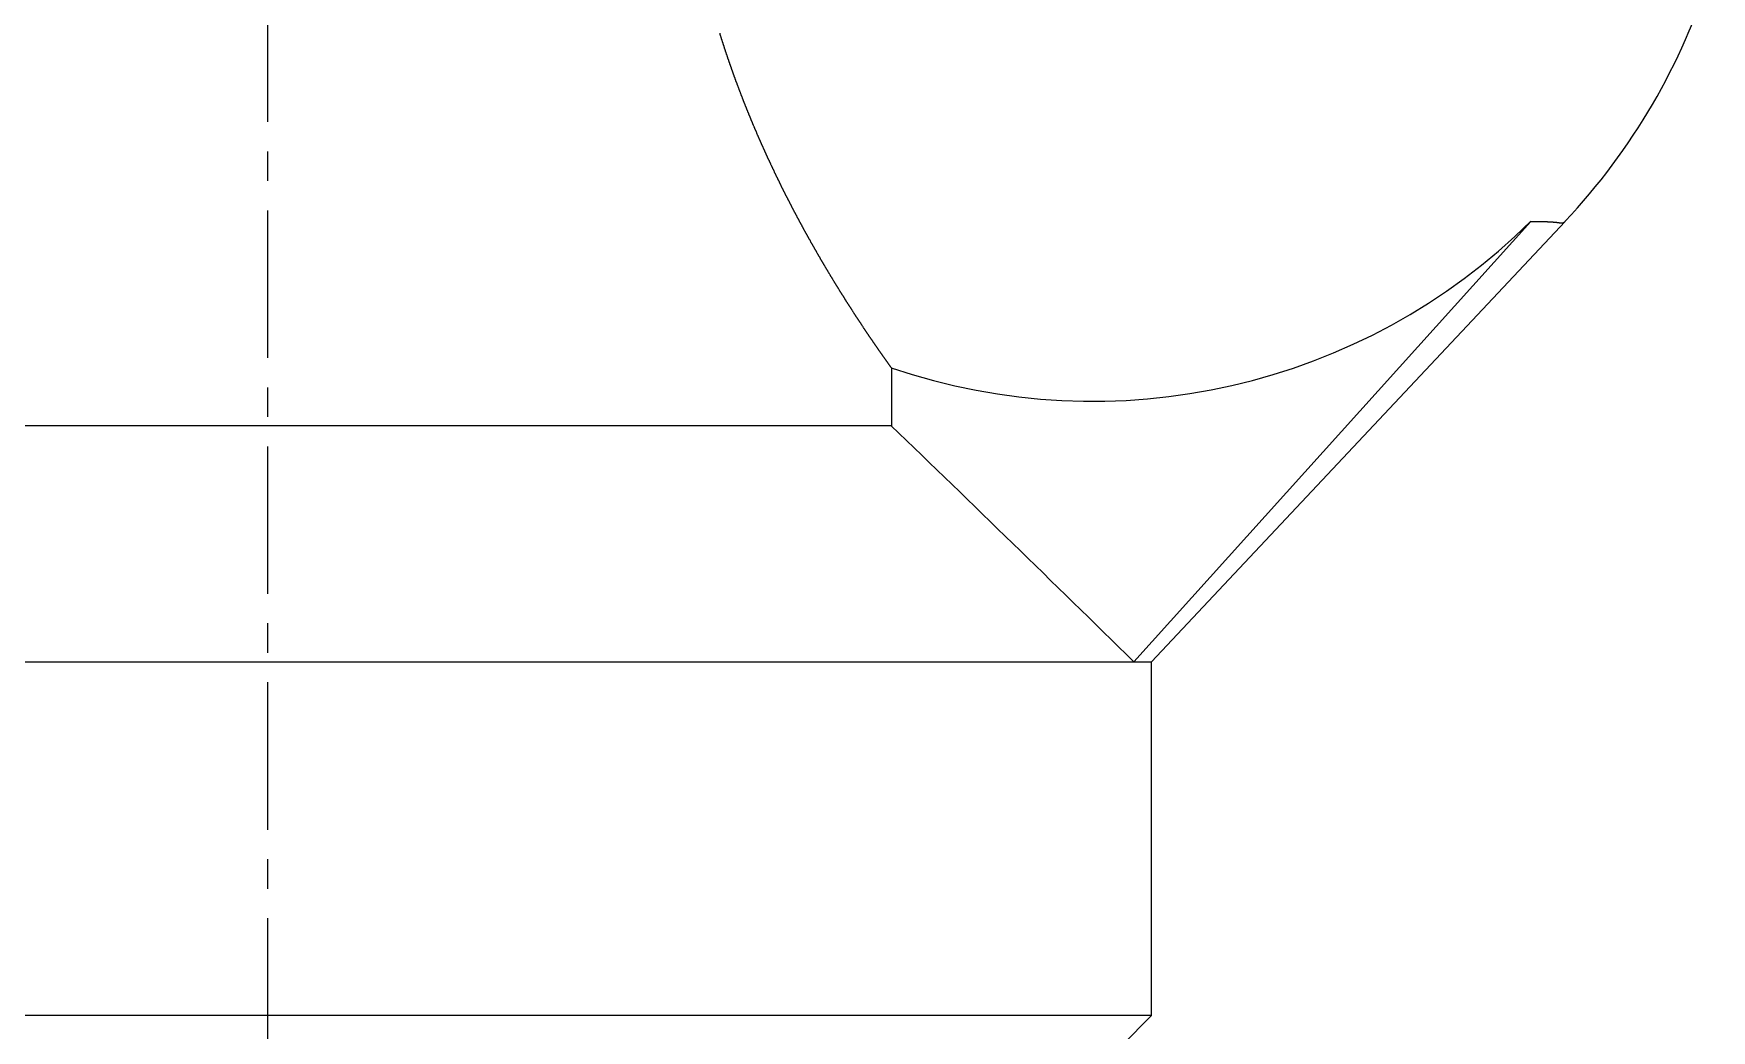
# Model space of a CAD drawing. Extents: x -1 to 104, y -14 to 81.
# Drawn here: x 36.83 to 51.06, y 17.32 to 25.77 of the extents above; entities that cross this region are included whole.
import ezdxf

# ---------------------------------------------------------------- set-up
doc = ezdxf.new("R2010")
doc.units = 0
doc.linetypes.add('CENTER', pattern=[2, 1.25, -0.25, 0.25, -0.25])
doc.layers.get('0').update_dxf_attribs({"linetype": 'CONTINUOUS'})
doc.layers.add('CENTER', color=1, linetype='CENTER')

msp = doc.modelspace()

# ---------------------------------------------------------------- linework, layer by layer
at = {"color": 7, "linetype": 'CONTINUOUS'}
for p, q in [((49.531, 24.175), (46.163, 20.442)), ((46.314, 20.442), (49.823, 24.175)), ((44.106, 22.933), (44.106, 22.442)), ((44.106, 22.442), (33.523, 22.442)), ((31.314, 20.442), (46.314, 20.442)), ((46.314, 17.442), (46.314, 20.442)), ((46.314, 17.442), (31.314, 17.442)), ((46.064, 17.192), (46.314, 17.442))]:
    msp.add_line(p, q, dxfattribs=at)
at = {"color": 7}
for points in [[(42.65, 25.77, 0), (42.652, 25.767, 0)], [(44.106, 22.933, 0), (44.104, 22.936, 0), (44.102, 22.939, 0), (44.1, 22.942, 0), (44.098, 22.945, 0), (44.096, 22.948, 0), (44.094, 22.95, 0), (44.092, 22.953, 0), (44.09, 22.956, 0), (44.088, 22.959, 0), (44.086, 22.962, 0), (44.084, 22.964, 0), (44.082, 22.967, 0), (44.08, 22.97, 0), (44.078, 22.973, 0), (44.076, 22.976, 0), (44.074, 22.978, 0), (44.072, 22.981, 0), (44.07, 22.984, 0), (44.068, 22.987, 0), (44.066, 22.99, 0), (44.064, 22.992, 0), (44.062, 22.995, 0), (44.06, 22.998, 0), (44.058, 23.001, 0), (44.056, 23.004, 0), (44.054, 23.007, 0), (44.052, 23.009, 0), (44.05, 23.012, 0), (44.048, 23.015, 0), (44.046, 23.018, 0), (44.044, 23.021, 0), (44.042, 23.023, 0), (44.04, 23.026, 0), (44.038, 23.029, 0), (44.036, 23.032, 0), (44.034, 23.035, 0), (44.032, 23.038, 0), (44.03, 23.04, 0), (44.028, 23.043, 0), (44.026, 23.046, 0), (44.024, 23.049, 0), (44.022, 23.052, 0), (44.02, 23.055, 0), (44.018, 23.057, 0), (44.016, 23.06, 0), (44.014, 23.063, 0), (44.012, 23.066, 0), (44.01, 23.069, 0), (44.008, 23.072, 0), (44.006, 23.074, 0), (44.004, 23.077, 0), (44.002, 23.08, 0), (44, 23.083, 0), (43.998, 23.086, 0), (43.996, 23.089, 0), (43.995, 23.091, 0), (43.992, 23.094, 0), (43.991, 23.097, 0), (43.989, 23.1, 0), (43.987, 23.103, 0), (43.985, 23.106, 0), (43.983, 23.108, 0), (43.981, 23.111, 0), (43.979, 23.114, 0), (43.977, 23.117, 0), (43.975, 23.12, 0), (43.973, 23.123, 0), (43.971, 23.125, 0), (43.969, 23.128, 0), (43.967, 23.131, 0), (43.965, 23.134, 0), (43.963, 23.137, 0), (43.961, 23.14, 0), (43.959, 23.142, 0), (43.957, 23.145, 0), (43.955, 23.148, 0), (43.953, 23.151, 0), (43.952, 23.154, 0), (43.95, 23.157, 0), (43.948, 23.16, 0), (43.946, 23.163, 0), (43.944, 23.165, 0), (43.942, 23.168, 0), (43.94, 23.171, 0), (43.938, 23.174, 0), (43.936, 23.177, 0), (43.934, 23.18, 0), (43.932, 23.182, 0), (43.93, 23.185, 0), (43.928, 23.188, 0), (43.926, 23.191, 0), (43.924, 23.194, 0), (43.922, 23.197, 0), (43.92, 23.2, 0), (43.919, 23.202, 0), (43.916, 23.205, 0), (43.915, 23.208, 0), (43.913, 23.211, 0), (43.911, 23.214, 0), (43.909, 23.217, 0), (43.907, 23.22, 0), (43.905, 23.222, 0), (43.903, 23.225, 0), (43.901, 23.228, 0), (43.899, 23.231, 0), (43.897, 23.234, 0), (43.895, 23.237, 0), (43.893, 23.24, 0), (43.892, 23.242, 0), (43.889, 23.245, 0), (43.888, 23.248, 0), (43.886, 23.251, 0), (43.884, 23.254, 0), (43.882, 23.257, 0), (43.88, 23.26, 0), (43.878, 23.262, 0), (43.876, 23.265, 0), (43.874, 23.268, 0), (43.872, 23.271, 0), (43.87, 23.274, 0), (43.868, 23.277, 0), (43.867, 23.28, 0), (43.865, 23.283, 0), (43.863, 23.285, 0), (43.861, 23.288, 0), (43.859, 23.291, 0), (43.857, 23.294, 0), (43.855, 23.297, 0), (43.853, 23.3, 0), (43.851, 23.303, 0), (43.849, 23.306, 0), (43.847, 23.308, 0), (43.846, 23.311, 0), (43.844, 23.314, 0), (43.842, 23.317, 0), (43.84, 23.32, 0), (43.838, 23.323, 0), (43.836, 23.326, 0), (43.834, 23.329, 0), (43.832, 23.331, 0), (43.83, 23.334, 0), (43.828, 23.337, 0), (43.827, 23.34, 0), (43.825, 23.343, 0), (43.823, 23.346, 0), (43.821, 23.349, 0), (43.819, 23.352, 0), (43.817, 23.355, 0), (43.815, 23.358, 0), (43.813, 23.36, 0), (43.811, 23.363, 0), (43.809, 23.366, 0), (43.808, 23.369, 0), (43.806, 23.372, 0), (43.804, 23.375, 0), (43.802, 23.378, 0), (43.8, 23.381, 0), (43.798, 23.384, 0), (43.796, 23.386, 0), (43.794, 23.389, 0), (43.793, 23.392, 0), (43.791, 23.395, 0), (43.789, 23.398, 0), (43.787, 23.401, 0), (43.785, 23.404, 0), (43.783, 23.407, 0), (43.781, 23.41, 0), (43.779, 23.412, 0), (43.778, 23.415, 0), (43.776, 23.418, 0), (43.774, 23.421, 0), (43.772, 23.424, 0), (43.77, 23.427, 0), (43.768, 23.43, 0), (43.766, 23.433, 0), (43.764, 23.436, 0), (43.763, 23.439, 0), (43.761, 23.441, 0), (43.759, 23.444, 0), (43.757, 23.447, 0), (43.755, 23.45, 0), (43.753, 23.453, 0), (43.751, 23.456, 0), (43.749, 23.459, 0), (43.748, 23.462, 0), (43.746, 23.465, 0), (43.744, 23.468, 0), (43.742, 23.471, 0), (43.74, 23.473, 0), (43.738, 23.476, 0), (43.736, 23.479, 0), (43.735, 23.482, 0), (43.733, 23.485, 0), (43.731, 23.488, 0), (43.729, 23.491, 0), (43.727, 23.494, 0), (43.725, 23.497, 0), (43.724, 23.5, 0), (43.722, 23.503, 0), (43.72, 23.505, 0), (43.718, 23.508, 0), (43.716, 23.511, 0), (43.714, 23.514, 0), (43.712, 23.517, 0), (43.711, 23.52, 0), (43.709, 23.523, 0), (43.707, 23.526, 0), (43.705, 23.529, 0), (43.703, 23.532, 0), (43.702, 23.535, 0), (43.7, 23.538, 0), (43.698, 23.54, 0), (43.696, 23.543, 0), (43.694, 23.546, 0), (43.692, 23.549, 0), (43.69, 23.552, 0), (43.689, 23.555, 0), (43.687, 23.558, 0), (43.685, 23.561, 0), (43.683, 23.564, 0), (43.681, 23.567, 0), (43.679, 23.57, 0), (43.678, 23.573, 0), (43.676, 23.576, 0), (43.674, 23.578, 0), (43.672, 23.581, 0), (43.67, 23.584, 0), (43.669, 23.587, 0), (43.667, 23.59, 0), (43.665, 23.593, 0), (43.663, 23.596, 0), (43.661, 23.599, 0), (43.659, 23.602, 0), (43.658, 23.605, 0), (43.656, 23.608, 0), (43.654, 23.611, 0), (43.652, 23.614, 0), (43.65, 23.617, 0), (43.648, 23.619, 0), (43.647, 23.622, 0), (43.645, 23.625, 0), (43.643, 23.628, 0), (43.641, 23.631, 0), (43.639, 23.634, 0), (43.638, 23.637, 0), (43.636, 23.64, 0), (43.634, 23.643, 0), (43.632, 23.646, 0), (43.63, 23.649, 0), (43.629, 23.652, 0), (43.627, 23.655, 0), (43.625, 23.658, 0), (43.623, 23.661, 0), (43.621, 23.664, 0), (43.62, 23.666, 0), (43.618, 23.669, 0), (43.616, 23.672, 0), (43.614, 23.675, 0), (43.612, 23.678, 0), (43.611, 23.681, 0), (43.609, 23.684, 0), (43.607, 23.687, 0), (43.605, 23.69, 0), (43.603, 23.693, 0), (43.602, 23.696, 0), (43.6, 23.699, 0), (43.598, 23.702, 0), (43.596, 23.705, 0), (43.594, 23.708, 0), (43.593, 23.711, 0), (43.591, 23.714, 0), (43.589, 23.717, 0), (43.587, 23.72, 0), (43.586, 23.723, 0), (43.584, 23.726, 0), (43.582, 23.729, 0), (43.58, 23.732, 0), (43.578, 23.734, 0), (43.577, 23.737, 0), (43.575, 23.74, 0), (43.573, 23.743, 0), (43.571, 23.746, 0), (43.57, 23.749, 0), (43.568, 23.752, 0), (43.566, 23.755, 0), (43.564, 23.758, 0), (43.562, 23.761, 0), (43.561, 23.764, 0), (43.559, 23.767, 0), (43.557, 23.77, 0), (43.556, 23.773, 0), (43.554, 23.776, 0), (43.552, 23.779, 0), (43.55, 23.782, 0), (43.548, 23.785, 0), (43.547, 23.788, 0), (43.545, 23.791, 0), (43.543, 23.794, 0), (43.541, 23.797, 0), (43.54, 23.8, 0), (43.538, 23.803, 0), (43.536, 23.805, 0), (43.534, 23.808, 0), (43.533, 23.811, 0), (43.531, 23.814, 0), (43.529, 23.817, 0), (43.527, 23.82, 0), (43.526, 23.823, 0), (43.524, 23.826, 0), (43.522, 23.829, 0), (43.52, 23.832, 0), (43.519, 23.835, 0), (43.517, 23.838, 0), (43.515, 23.841, 0), (43.513, 23.844, 0), (43.512, 23.847, 0), (43.51, 23.85, 0), (43.508, 23.853, 0), (43.506, 23.856, 0), (43.505, 23.859, 0), (43.503, 23.862, 0), (43.501, 23.865, 0), (43.499, 23.868, 0), (43.498, 23.871, 0), (43.496, 23.874, 0), (43.494, 23.877, 0), (43.492, 23.88, 0), (43.491, 23.883, 0), (43.489, 23.886, 0), (43.487, 23.889, 0), (43.486, 23.892, 0), (43.484, 23.895, 0), (43.482, 23.898, 0), (43.48, 23.901, 0), (43.479, 23.904, 0), (43.477, 23.907, 0), (43.475, 23.91, 0), (43.474, 23.913, 0), (43.472, 23.916, 0), (43.47, 23.919, 0), (43.468, 23.922, 0), (43.467, 23.925, 0), (43.465, 23.928, 0), (43.463, 23.931, 0), (43.462, 23.934, 0), (43.46, 23.937, 0), (43.458, 23.94, 0), (43.456, 23.943, 0), (43.455, 23.946, 0), (43.453, 23.949, 0), (43.451, 23.952, 0), (43.45, 23.955, 0), (43.448, 23.958, 0), (43.446, 23.961, 0), (43.444, 23.964, 0), (43.443, 23.967, 0), (43.441, 23.97, 0), (43.439, 23.973, 0), (43.438, 23.976, 0), (43.436, 23.979, 0), (43.434, 23.982, 0), (43.432, 23.985, 0), (43.431, 23.988, 0), (43.429, 23.991, 0), (43.427, 23.994, 0), (43.426, 23.997, 0), (43.424, 24, 0), (43.422, 24.003, 0), (43.421, 24.006, 0), (43.419, 24.009, 0), (43.417, 24.012, 0), (43.416, 24.015, 0), (43.414, 24.018, 0), (43.412, 24.021, 0), (43.41, 24.024, 0), (43.409, 24.027, 0), (43.407, 24.03, 0), (43.406, 24.033, 0), (43.404, 24.036, 0), (43.402, 24.039, 0), (43.4, 24.042, 0), (43.399, 24.045, 0), (43.397, 24.048, 0), (43.395, 24.051, 0), (43.394, 24.054, 0), (43.392, 24.057, 0), (43.39, 24.06, 0), (43.389, 24.063, 0), (43.387, 24.066, 0), (43.385, 24.069, 0), (43.384, 24.072, 0), (43.382, 24.075, 0), (43.38, 24.078, 0), (43.379, 24.081, 0), (43.377, 24.084, 0), (43.375, 24.087, 0), (43.374, 24.09, 0), (43.372, 24.093, 0), (43.37, 24.096, 0), (43.369, 24.099, 0), (43.367, 24.102, 0), (43.365, 24.105, 0), (43.364, 24.108, 0), (43.362, 24.111, 0), (43.36, 24.114, 0), (43.359, 24.117, 0), (43.357, 24.12, 0), (43.355, 24.123, 0), (43.354, 24.127, 0), (43.352, 24.13, 0), (43.35, 24.133, 0), (43.349, 24.136, 0), (43.347, 24.139, 0), (43.346, 24.142, 0), (43.344, 24.145, 0), (43.342, 24.148, 0), (43.341, 24.151, 0), (43.339, 24.154, 0), (43.337, 24.157, 0), (43.336, 24.16, 0), (43.334, 24.163, 0), (43.332, 24.166, 0), (43.331, 24.169, 0), (43.329, 24.172, 0), (43.328, 24.175, 0), (43.326, 24.178, 0), (43.324, 24.181, 0), (43.323, 24.184, 0), (43.321, 24.187, 0), (43.319, 24.19, 0), (43.318, 24.193, 0), (43.316, 24.196, 0), (43.315, 24.199, 0), (43.313, 24.203, 0), (43.311, 24.206, 0), (43.31, 24.209, 0), (43.308, 24.212, 0), (43.306, 24.215, 0), (43.305, 24.218, 0), (43.303, 24.221, 0), (43.301, 24.224, 0), (43.3, 24.227, 0), (43.298, 24.23, 0), (43.297, 24.233, 0), (43.295, 24.236, 0), (43.293, 24.239, 0), (43.292, 24.242, 0), (43.29, 24.245, 0), (43.289, 24.248, 0), (43.287, 24.251, 0), (43.285, 24.254, 0), (43.284, 24.257, 0), (43.282, 24.26, 0), (43.281, 24.263, 0), (43.279, 24.267, 0), (43.277, 24.27, 0), (43.276, 24.273, 0), (43.274, 24.276, 0), (43.273, 24.279, 0), (43.271, 24.282, 0), (43.269, 24.285, 0), (43.268, 24.288, 0), (43.266, 24.291, 0), (43.264, 24.294, 0), (43.263, 24.297, 0), (43.261, 24.3, 0), (43.26, 24.303, 0), (43.258, 24.306, 0), (43.257, 24.309, 0), (43.255, 24.312, 0), (43.253, 24.316, 0), (43.252, 24.319, 0), (43.25, 24.322, 0), (43.249, 24.325, 0), (43.247, 24.328, 0), (43.245, 24.331, 0), (43.244, 24.334, 0), (43.242, 24.337, 0), (43.241, 24.34, 0), (43.239, 24.343, 0), (43.238, 24.346, 0), (43.236, 24.349, 0), (43.234, 24.352, 0), (43.233, 24.355, 0), (43.231, 24.358, 0), (43.23, 24.361, 0), (43.228, 24.364, 0), (43.227, 24.368, 0), (43.225, 24.371, 0), (43.223, 24.374, 0), (43.222, 24.377, 0), (43.22, 24.38, 0), (43.219, 24.383, 0), (43.217, 24.386, 0), (43.216, 24.389, 0), (43.214, 24.392, 0), (43.212, 24.395, 0), (43.211, 24.398, 0), (43.209, 24.401, 0), (43.208, 24.404, 0), (43.206, 24.408, 0), (43.205, 24.411, 0), (43.203, 24.414, 0), (43.202, 24.417, 0), (43.2, 24.42, 0), (43.199, 24.423, 0), (43.197, 24.426, 0), (43.195, 24.429, 0), (43.194, 24.432, 0), (43.192, 24.435, 0), (43.191, 24.438, 0), (43.189, 24.442, 0), (43.188, 24.445, 0), (43.186, 24.448, 0), (43.185, 24.451, 0), (43.183, 24.454, 0), (43.181, 24.457, 0), (43.18, 24.46, 0), (43.178, 24.463, 0), (43.177, 24.466, 0), (43.175, 24.469, 0), (43.174, 24.472, 0), (43.172, 24.476, 0), (43.171, 24.479, 0), (43.169, 24.482, 0), (43.168, 24.485, 0), (43.166, 24.488, 0), (43.165, 24.491, 0), (43.163, 24.494, 0), (43.162, 24.497, 0), (43.16, 24.5, 0), (43.159, 24.503, 0), (43.157, 24.506, 0), (43.156, 24.51, 0), (43.154, 24.513, 0), (43.153, 24.516, 0), (43.151, 24.519, 0), (43.15, 24.522, 0), (43.148, 24.525, 0), (43.147, 24.528, 0), (43.145, 24.531, 0), (43.143, 24.534, 0), (43.142, 24.538, 0), (43.14, 24.541, 0), (43.139, 24.544, 0), (43.137, 24.547, 0), (43.136, 24.55, 0), (43.134, 24.553, 0), (43.133, 24.556, 0), (43.131, 24.559, 0), (43.13, 24.562, 0), (43.128, 24.565, 0), (43.127, 24.569, 0), (43.125, 24.572, 0), (43.124, 24.575, 0), (43.122, 24.578, 0), (43.121, 24.581, 0), (43.119, 24.584, 0), (43.118, 24.587, 0), (43.116, 24.59, 0), (43.115, 24.593, 0), (43.114, 24.596, 0), (43.112, 24.6, 0), (43.111, 24.603, 0), (43.109, 24.606, 0), (43.108, 24.609, 0), (43.106, 24.612, 0), (43.105, 24.615, 0), (43.103, 24.618, 0), (43.102, 24.621, 0), (43.1, 24.625, 0), (43.099, 24.628, 0), (43.097, 24.631, 0), (43.096, 24.634, 0), (43.094, 24.637, 0), (43.093, 24.64, 0), (43.091, 24.643, 0), (43.09, 24.646, 0), (43.088, 24.649, 0), (43.087, 24.653, 0), (43.085, 24.656, 0), (43.084, 24.659, 0), (43.083, 24.662, 0), (43.081, 24.665, 0), (43.08, 24.668, 0), (43.078, 24.671, 0), (43.077, 24.674, 0), (43.075, 24.678, 0), (43.074, 24.681, 0), (43.072, 24.684, 0), (43.071, 24.687, 0), (43.069, 24.69, 0), (43.068, 24.693, 0), (43.066, 24.696, 0), (43.065, 24.7, 0), (43.063, 24.703, 0), (43.062, 24.706, 0), (43.061, 24.709, 0), (43.059, 24.712, 0), (43.058, 24.715, 0), (43.056, 24.718, 0), (43.055, 24.721, 0), (43.053, 24.725, 0), (43.052, 24.728, 0), (43.05, 24.731, 0), (43.049, 24.734, 0), (43.048, 24.737, 0), (43.046, 24.74, 0), (43.045, 24.743, 0), (43.043, 24.747, 0), (43.042, 24.75, 0), (43.041, 24.753, 0), (43.039, 24.756, 0), (43.038, 24.759, 0), (43.036, 24.762, 0), (43.035, 24.765, 0), (43.033, 24.768, 0), (43.032, 24.772, 0), (43.031, 24.775, 0), (43.029, 24.778, 0), (43.028, 24.781, 0), (43.026, 24.784, 0), (43.025, 24.787, 0), (43.023, 24.791, 0), (43.022, 24.794, 0), (43.021, 24.797, 0), (43.019, 24.8, 0), (43.018, 24.803, 0), (43.016, 24.806, 0), (43.015, 24.809, 0), (43.014, 24.813, 0), (43.012, 24.816, 0), (43.011, 24.819, 0), (43.009, 24.822, 0), (43.008, 24.825, 0), (43.007, 24.828, 0), (43.005, 24.831, 0), (43.004, 24.835, 0), (43.002, 24.838, 0), (43.001, 24.841, 0), (42.999, 24.844, 0), (42.998, 24.847, 0), (42.997, 24.85, 0), (42.995, 24.854, 0), (42.994, 24.857, 0), (42.992, 24.86, 0), (42.991, 24.863, 0), (42.99, 24.866, 0), (42.988, 24.869, 0), (42.987, 24.872, 0), (42.986, 24.876, 0), (42.984, 24.879, 0), (42.983, 24.882, 0), (42.981, 24.885, 0), (42.98, 24.888, 0), (42.979, 24.892, 0), (42.977, 24.895, 0), (42.976, 24.898, 0), (42.975, 24.901, 0), (42.973, 24.904, 0), (42.972, 24.907, 0), (42.971, 24.91, 0), (42.969, 24.914, 0), (42.968, 24.917, 0), (42.966, 24.92, 0), (42.965, 24.923, 0), (42.964, 24.926, 0), (42.962, 24.93, 0), (42.961, 24.933, 0), (42.959, 24.936, 0), (42.958, 24.939, 0), (42.957, 24.942, 0), (42.956, 24.945, 0), (42.954, 24.948, 0), (42.953, 24.952, 0), (42.951, 24.955, 0), (42.95, 24.958, 0), (42.949, 24.961, 0), (42.947, 24.964, 0), (42.946, 24.968, 0), (42.945, 24.971, 0), (42.943, 24.974, 0), (42.942, 24.977, 0), (42.941, 24.98, 0), (42.939, 24.983, 0), (42.938, 24.987, 0), (42.937, 24.99, 0), (42.935, 24.993, 0), (42.934, 24.996, 0), (42.932, 24.999, 0), (42.931, 25.003, 0), (42.93, 25.006, 0), (42.928, 25.009, 0), (42.927, 25.012, 0), (42.926, 25.015, 0), (42.925, 25.018, 0), (42.923, 25.022, 0), (42.922, 25.025, 0), (42.921, 25.028, 0), (42.919, 25.031, 0), (42.918, 25.034, 0), (42.917, 25.038, 0), (42.915, 25.041, 0), (42.914, 25.044, 0), (42.913, 25.047, 0), (42.911, 25.05, 0), (42.91, 25.053, 0), (42.909, 25.057, 0), (42.907, 25.06, 0), (42.906, 25.063, 0), (42.905, 25.066, 0), (42.903, 25.07, 0), (42.902, 25.073, 0), (42.901, 25.076, 0), (42.9, 25.079, 0), (42.898, 25.082, 0), (42.897, 25.085, 0), (42.896, 25.089, 0), (42.894, 25.092, 0), (42.893, 25.095, 0), (42.892, 25.098, 0), (42.89, 25.101, 0), (42.889, 25.105, 0), (42.888, 25.108, 0), (42.886, 25.111, 0), (42.885, 25.114, 0), (42.884, 25.117, 0), (42.883, 25.121, 0), (42.881, 25.124, 0), (42.88, 25.127, 0), (42.879, 25.13, 0), (42.877, 25.133, 0), (42.876, 25.137, 0), (42.875, 25.14, 0), (42.874, 25.143, 0), (42.872, 25.146, 0), (42.871, 25.149, 0), (42.87, 25.153, 0), (42.868, 25.156, 0), (42.867, 25.159, 0), (42.866, 25.162, 0), (42.865, 25.165, 0), (42.863, 25.169, 0), (42.862, 25.172, 0), (42.861, 25.175, 0), (42.86, 25.178, 0), (42.858, 25.181, 0), (42.857, 25.185, 0), (42.856, 25.188, 0), (42.855, 25.191, 0), (42.853, 25.194, 0), (42.852, 25.198, 0), (42.851, 25.201, 0), (42.849, 25.204, 0), (42.848, 25.207, 0), (42.847, 25.21, 0), (42.846, 25.214, 0), (42.844, 25.217, 0), (42.843, 25.22, 0), (42.842, 25.223, 0), (42.841, 25.227, 0), (42.84, 25.23, 0), (42.838, 25.233, 0), (42.837, 25.236, 0), (42.836, 25.239, 0), (42.834, 25.243, 0), (42.833, 25.246, 0), (42.832, 25.249, 0), (42.831, 25.252, 0), (42.83, 25.256, 0), (42.828, 25.259, 0), (42.827, 25.262, 0), (42.826, 25.265, 0), (42.825, 25.268, 0), (42.823, 25.272, 0), (42.822, 25.275, 0), (42.821, 25.278, 0), (42.82, 25.281, 0), (42.819, 25.285, 0), (42.817, 25.288, 0), (42.816, 25.291, 0), (42.815, 25.294, 0), (42.814, 25.297, 0), (42.812, 25.301, 0), (42.811, 25.304, 0), (42.81, 25.307, 0), (42.809, 25.31, 0), (42.808, 25.314, 0), (42.806, 25.317, 0), (42.805, 25.32, 0), (42.804, 25.323, 0), (42.803, 25.326, 0), (42.801, 25.33, 0), (42.8, 25.333, 0), (42.799, 25.336, 0), (42.798, 25.339, 0), (42.797, 25.343, 0), (42.795, 25.346, 0), (42.794, 25.349, 0), (42.793, 25.352, 0), (42.792, 25.355, 0), (42.791, 25.359, 0), (42.789, 25.362, 0), (42.788, 25.365, 0), (42.787, 25.369, 0), (42.786, 25.372, 0), (42.785, 25.375, 0), (42.784, 25.378, 0), (42.782, 25.381, 0), (42.781, 25.385, 0), (42.78, 25.388, 0), (42.779, 25.391, 0), (42.778, 25.394, 0), (42.776, 25.398, 0), (42.775, 25.401, 0), (42.774, 25.404, 0), (42.773, 25.407, 0), (42.772, 25.411, 0), (42.771, 25.414, 0), (42.769, 25.417, 0), (42.768, 25.42, 0), (42.767, 25.424, 0), (42.766, 25.427, 0), (42.765, 25.43, 0), (42.764, 25.433, 0), (42.762, 25.437, 0), (42.761, 25.44, 0), (42.76, 25.443, 0), (42.759, 25.446, 0), (42.758, 25.45, 0), (42.757, 25.453, 0), (42.755, 25.456, 0), (42.754, 25.459, 0), (42.753, 25.463, 0), (42.752, 25.466, 0), (42.751, 25.469, 0), (42.75, 25.472, 0), (42.749, 25.476, 0), (42.747, 25.479, 0), (42.746, 25.482, 0), (42.745, 25.485, 0), (42.744, 25.489, 0), (42.743, 25.492, 0), (42.742, 25.495, 0), (42.741, 25.498, 0), (42.739, 25.502, 0), (42.738, 25.505, 0), (42.737, 25.508, 0), (42.736, 25.512, 0), (42.735, 25.515, 0), (42.734, 25.518, 0), (42.733, 25.521, 0), (42.731, 25.524, 0), (42.73, 25.528, 0), (42.729, 25.531, 0), (42.728, 25.534, 0), (42.727, 25.538, 0), (42.726, 25.541, 0), (42.725, 25.544, 0), (42.724, 25.547, 0), (42.723, 25.551, 0), (42.721, 25.554, 0), (42.72, 25.557, 0), (42.719, 25.56, 0), (42.718, 25.564, 0), (42.717, 25.567, 0), (42.716, 25.57, 0), (42.715, 25.573, 0), (42.714, 25.577, 0), (42.713, 25.58, 0), (42.712, 25.583, 0), (42.71, 25.587, 0), (42.709, 25.59, 0), (42.708, 25.593, 0), (42.707, 25.596, 0), (42.706, 25.6, 0), (42.705, 25.603, 0), (42.704, 25.606, 0), (42.703, 25.61, 0), (42.702, 25.613, 0), (42.7, 25.616, 0), (42.699, 25.619, 0), (42.698, 25.623, 0), (42.697, 25.626, 0), (42.696, 25.629, 0), (42.695, 25.632, 0), (42.694, 25.636, 0), (42.693, 25.639, 0), (42.692, 25.642, 0), (42.691, 25.645, 0), (42.69, 25.649, 0), (42.689, 25.652, 0), (42.688, 25.655, 0), (42.687, 25.659, 0), (42.685, 25.662, 0), (42.684, 25.665, 0), (42.683, 25.669, 0), (42.682, 25.672, 0), (42.681, 25.675, 0), (42.68, 25.678, 0), (42.679, 25.682, 0), (42.678, 25.685, 0), (42.677, 25.688, 0), (42.676, 25.691, 0), (42.675, 25.695, 0), (42.674, 25.698, 0), (42.673, 25.701, 0), (42.672, 25.705, 0), (42.671, 25.708, 0), (42.67, 25.711, 0), (42.669, 25.714, 0), (42.667, 25.718, 0), (42.666, 25.721, 0), (42.665, 25.724, 0), (42.664, 25.728, 0), (42.663, 25.731, 0), (42.662, 25.734, 0), (42.661, 25.738, 0), (42.66, 25.741, 0), (42.659, 25.744, 0), (42.658, 25.747, 0), (42.657, 25.751, 0), (42.656, 25.754, 0), (42.655, 25.757, 0), (42.654, 25.761, 0), (42.653, 25.764, 0), (42.652, 25.767, 0)], [(49.531, 24.175, 0), (49.532, 24.175, 0), (49.532, 24.175, 0), (49.533, 24.175, 0), (49.534, 24.175, 0), (49.534, 24.175, 0), (49.535, 24.175, 0), (49.535, 24.175, 0), (49.536, 24.175, 0), (49.536, 24.175, 0), (49.537, 24.175, 0), (49.538, 24.175, 0), (49.538, 24.175, 0), (49.539, 24.175, 0), (49.539, 24.175, 0), (49.54, 24.175, 0), (49.541, 24.175, 0), (49.541, 24.175, 0), (49.542, 24.175, 0), (49.542, 24.175, 0), (49.543, 24.175, 0), (49.543, 24.175, 0), (49.544, 24.175, 0), (49.545, 24.175, 0), (49.545, 24.175, 0), (49.546, 24.175, 0), (49.546, 24.175, 0), (49.547, 24.175, 0), (49.547, 24.175, 0), (49.548, 24.175, 0), (49.549, 24.175, 0), (49.549, 24.175, 0), (49.55, 24.175, 0), (49.55, 24.175, 0), (49.551, 24.175, 0), (49.551, 24.175, 0), (49.552, 24.175, 0), (49.553, 24.175, 0), (49.553, 24.175, 0), (49.554, 24.175, 0), (49.554, 24.175, 0), (49.555, 24.175, 0), (49.556, 24.175, 0), (49.556, 24.175, 0), (49.557, 24.175, 0), (49.557, 24.175, 0), (49.558, 24.175, 0), (49.558, 24.175, 0), (49.559, 24.175, 0), (49.56, 24.175, 0), (49.56, 24.175, 0), (49.561, 24.175, 0), (49.561, 24.175, 0), (49.562, 24.175, 0), (49.562, 24.175, 0), (49.563, 24.175, 0), (49.564, 24.175, 0), (49.564, 24.175, 0), (49.565, 24.175, 0), (49.565, 24.175, 0), (49.566, 24.175, 0), (49.566, 24.175, 0), (49.567, 24.175, 0), (49.568, 24.175, 0), (49.568, 24.175, 0), (49.569, 24.175, 0), (49.569, 24.175, 0), (49.57, 24.175, 0), (49.571, 24.175, 0), (49.571, 24.175, 0), (49.572, 24.175, 0), (49.572, 24.175, 0), (49.573, 24.175, 0), (49.574, 24.175, 0), (49.574, 24.175, 0), (49.575, 24.175, 0), (49.575, 24.175, 0), (49.576, 24.175, 0), (49.576, 24.175, 0), (49.577, 24.175, 0), (49.578, 24.175, 0), (49.578, 24.175, 0), (49.579, 24.175, 0), (49.579, 24.175, 0), (49.58, 24.175, 0), (49.58, 24.175, 0), (49.581, 24.175, 0), (49.582, 24.175, 0), (49.582, 24.175, 0), (49.583, 24.175, 0), (49.583, 24.175, 0), (49.584, 24.175, 0), (49.584, 24.175, 0), (49.585, 24.175, 0), (49.586, 24.175, 0), (49.586, 24.175, 0), (49.587, 24.175, 0), (49.587, 24.175, 0), (49.588, 24.175, 0), (49.589, 24.175, 0), (49.589, 24.175, 0), (49.59, 24.175, 0), (49.59, 24.175, 0), (49.591, 24.175, 0), (49.591, 24.175, 0), (49.592, 24.175, 0), (49.593, 24.175, 0), (49.593, 24.175, 0), (49.594, 24.175, 0), (49.594, 24.175, 0), (49.595, 24.175, 0), (49.595, 24.175, 0), (49.596, 24.175, 0), (49.597, 24.175, 0), (49.597, 24.175, 0), (49.598, 24.175, 0), (49.598, 24.175, 0), (49.599, 24.175, 0), (49.599, 24.175, 0), (49.6, 24.175, 0), (49.601, 24.175, 0), (49.601, 24.175, 0), (49.602, 24.175, 0), (49.602, 24.175, 0), (49.603, 24.175, 0), (49.603, 24.175, 0), (49.604, 24.175, 0), (49.605, 24.175, 0), (49.605, 24.175, 0), (49.606, 24.175, 0), (49.606, 24.175, 0), (49.607, 24.175, 0), (49.608, 24.175, 0), (49.608, 24.175, 0), (49.609, 24.175, 0), (49.609, 24.175, 0), (49.61, 24.175, 0), (49.611, 24.175, 0), (49.611, 24.175, 0), (49.612, 24.175, 0), (49.612, 24.175, 0), (49.613, 24.175, 0), (49.613, 24.175, 0), (49.614, 24.175, 0), (49.614, 24.175, 0), (49.615, 24.175, 0), (49.616, 24.174, 0), (49.616, 24.174, 0), (49.617, 24.174, 0), (49.617, 24.174, 0), (49.618, 24.174, 0), (49.619, 24.174, 0), (49.619, 24.174, 0), (49.62, 24.174, 0), (49.62, 24.174, 0), (49.621, 24.174, 0), (49.621, 24.174, 0), (49.622, 24.174, 0), (49.623, 24.174, 0), (49.623, 24.174, 0), (49.624, 24.174, 0), (49.624, 24.174, 0), (49.625, 24.174, 0), (49.626, 24.174, 0), (49.626, 24.174, 0), (49.627, 24.174, 0), (49.627, 24.174, 0), (49.628, 24.174, 0), (49.628, 24.174, 0), (49.629, 24.174, 0), (49.63, 24.174, 0), (49.63, 24.174, 0), (49.631, 24.174, 0), (49.631, 24.174, 0), (49.632, 24.174, 0), (49.632, 24.174, 0), (49.633, 24.174, 0), (49.634, 24.174, 0), (49.634, 24.174, 0), (49.635, 24.174, 0), (49.635, 24.174, 0), (49.636, 24.174, 0), (49.636, 24.174, 0), (49.637, 24.174, 0), (49.638, 24.174, 0), (49.638, 24.174, 0), (49.639, 24.174, 0), (49.639, 24.174, 0), (49.64, 24.174, 0), (49.641, 24.174, 0), (49.641, 24.174, 0), (49.642, 24.174, 0), (49.642, 24.174, 0), (49.643, 24.174, 0), (49.643, 24.174, 0), (49.644, 24.174, 0), (49.645, 24.174, 0), (49.645, 24.174, 0), (49.646, 24.174, 0), (49.646, 24.174, 0), (49.647, 24.174, 0), (49.647, 24.174, 0), (49.648, 24.174, 0), (49.649, 24.174, 0), (49.649, 24.174, 0), (49.65, 24.174, 0), (49.65, 24.174, 0), (49.651, 24.174, 0), (49.651, 24.174, 0), (49.652, 24.174, 0), (49.653, 24.173, 0), (49.653, 24.173, 0), (49.654, 24.173, 0), (49.654, 24.173, 0), (49.655, 24.173, 0), (49.656, 24.173, 0), (49.656, 24.173, 0), (49.657, 24.173, 0), (49.657, 24.173, 0), (49.658, 24.173, 0), (49.658, 24.173, 0), (49.659, 24.173, 0), (49.66, 24.173, 0), (49.66, 24.173, 0), (49.661, 24.173, 0), (49.661, 24.173, 0), (49.662, 24.173, 0), (49.663, 24.173, 0), (49.663, 24.173, 0), (49.664, 24.173, 0), (49.664, 24.173, 0), (49.665, 24.173, 0), (49.665, 24.173, 0), (49.666, 24.173, 0), (49.666, 24.173, 0), (49.667, 24.173, 0), (49.668, 24.173, 0), (49.668, 24.173, 0), (49.669, 24.173, 0), (49.669, 24.173, 0), (49.67, 24.173, 0), (49.67, 24.173, 0), (49.671, 24.173, 0), (49.672, 24.173, 0), (49.672, 24.173, 0), (49.673, 24.173, 0), (49.673, 24.172, 0), (49.674, 24.172, 0), (49.675, 24.172, 0), (49.675, 24.172, 0), (49.676, 24.172, 0), (49.676, 24.172, 0), (49.677, 24.172, 0), (49.678, 24.172, 0), (49.678, 24.172, 0), (49.679, 24.172, 0), (49.679, 24.172, 0), (49.68, 24.172, 0), (49.68, 24.172, 0), (49.681, 24.172, 0), (49.681, 24.172, 0), (49.682, 24.172, 0), (49.683, 24.172, 0), (49.683, 24.172, 0), (49.684, 24.172, 0), (49.684, 24.172, 0), (49.685, 24.172, 0), (49.686, 24.172, 0), (49.686, 24.172, 0), (49.687, 24.172, 0), (49.687, 24.172, 0), (49.688, 24.172, 0), (49.688, 24.172, 0), (49.689, 24.172, 0), (49.69, 24.172, 0), (49.69, 24.172, 0), (49.691, 24.172, 0), (49.691, 24.172, 0), (49.692, 24.172, 0), (49.693, 24.172, 0), (49.693, 24.172, 0), (49.694, 24.171, 0), (49.694, 24.171, 0), (49.695, 24.171, 0), (49.695, 24.171, 0), (49.696, 24.171, 0), (49.697, 24.171, 0), (49.697, 24.171, 0), (49.698, 24.171, 0), (49.698, 24.171, 0), (49.699, 24.171, 0), (49.699, 24.171, 0), (49.7, 24.171, 0), (49.701, 24.171, 0), (49.701, 24.171, 0), (49.702, 24.171, 0), (49.702, 24.171, 0), (49.703, 24.171, 0), (49.703, 24.171, 0), (49.704, 24.171, 0), (49.705, 24.171, 0), (49.705, 24.171, 0), (49.706, 24.171, 0), (49.706, 24.171, 0), (49.707, 24.171, 0), (49.708, 24.171, 0), (49.708, 24.171, 0), (49.709, 24.17, 0), (49.709, 24.17, 0), (49.71, 24.17, 0), (49.71, 24.17, 0), (49.711, 24.17, 0), (49.712, 24.17, 0), (49.712, 24.17, 0), (49.713, 24.17, 0), (49.713, 24.17, 0), (49.714, 24.17, 0), (49.714, 24.17, 0), (49.715, 24.17, 0), (49.715, 24.17, 0), (49.716, 24.17, 0), (49.717, 24.17, 0), (49.717, 24.17, 0), (49.718, 24.17, 0), (49.718, 24.17, 0), (49.719, 24.17, 0), (49.72, 24.17, 0), (49.72, 24.169, 0), (49.721, 24.169, 0), (49.721, 24.169, 0), (49.722, 24.169, 0), (49.722, 24.169, 0), (49.723, 24.169, 0), (49.724, 24.169, 0), (49.724, 24.169, 0), (49.725, 24.169, 0), (49.725, 24.169, 0), (49.726, 24.169, 0), (49.727, 24.169, 0), (49.727, 24.169, 0), (49.728, 24.169, 0), (49.728, 24.169, 0), (49.729, 24.169, 0), (49.729, 24.169, 0), (49.73, 24.169, 0), (49.73, 24.169, 0), (49.731, 24.169, 0), (49.732, 24.169, 0), (49.732, 24.169, 0), (49.733, 24.168, 0), (49.733, 24.168, 0), (49.734, 24.168, 0), (49.734, 24.168, 0), (49.735, 24.168, 0), (49.736, 24.168, 0), (49.736, 24.168, 0), (49.737, 24.168, 0), (49.737, 24.168, 0), (49.738, 24.168, 0), (49.739, 24.168, 0), (49.739, 24.168, 0), (49.74, 24.168, 0), (49.74, 24.168, 0), (49.741, 24.168, 0), (49.742, 24.168, 0), (49.742, 24.168, 0), (49.743, 24.168, 0), (49.743, 24.167, 0), (49.744, 24.167, 0), (49.744, 24.167, 0), (49.745, 24.167, 0), (49.745, 24.167, 0), (49.746, 24.167, 0), (49.747, 24.167, 0), (49.747, 24.167, 0), (49.748, 24.167, 0), (49.748, 24.167, 0), (49.749, 24.167, 0), (49.749, 24.167, 0), (49.75, 24.167, 0), (49.751, 24.167, 0), (49.751, 24.166, 0), (49.752, 24.166, 0), (49.752, 24.166, 0), (49.753, 24.166, 0), (49.754, 24.166, 0), (49.754, 24.166, 0), (49.755, 24.166, 0), (49.755, 24.166, 0), (49.756, 24.166, 0), (49.756, 24.166, 0), (49.757, 24.166, 0), (49.758, 24.166, 0), (49.758, 24.166, 0), (49.759, 24.166, 0), (49.759, 24.166, 0), (49.76, 24.166, 0), (49.76, 24.166, 0), (49.761, 24.165, 0), (49.762, 24.165, 0), (49.762, 24.165, 0), (49.763, 24.165, 0), (49.763, 24.165, 0), (49.764, 24.165, 0), (49.764, 24.165, 0), (49.765, 24.165, 0), (49.766, 24.165, 0), (49.766, 24.165, 0), (49.767, 24.165, 0), (49.767, 24.165, 0), (49.768, 24.165, 0), (49.769, 24.165, 0), (49.769, 24.165, 0), (49.77, 24.164, 0), (49.77, 24.164, 0), (49.771, 24.164, 0), (49.771, 24.164, 0), (49.772, 24.164, 0), (49.773, 24.164, 0), (49.773, 24.164, 0), (49.774, 24.164, 0), (49.774, 24.164, 0), (49.775, 24.164, 0), (49.775, 24.164, 0), (49.776, 24.164, 0), (49.776, 24.164, 0), (49.777, 24.164, 0), (49.778, 24.163, 0), (49.778, 24.163, 0), (49.779, 24.163, 0), (49.779, 24.163, 0), (49.78, 24.163, 0), (49.781, 24.163, 0), (49.781, 24.163, 0), (49.782, 24.163, 0), (49.782, 24.163, 0), (49.783, 24.163, 0), (49.783, 24.163, 0), (49.784, 24.163, 0), (49.785, 24.163, 0), (49.785, 24.163, 0), (49.786, 24.163, 0), (49.786, 24.163, 0), (49.787, 24.163, 0), (49.787, 24.163, 0), (49.788, 24.163, 0), (49.789, 24.163, 0), (49.789, 24.163, 0), (49.79, 24.163, 0), (49.79, 24.163, 0), (49.791, 24.163, 0), (49.791, 24.163, 0), (49.792, 24.163, 0), (49.793, 24.163, 0), (49.793, 24.163, 0), (49.794, 24.163, 0), (49.794, 24.163, 0), (49.795, 24.163, 0), (49.795, 24.163, 0), (49.796, 24.163, 0), (49.797, 24.163, 0), (49.797, 24.163, 0), (49.798, 24.163, 0), (49.798, 24.163, 0), (49.799, 24.163, 0), (49.8, 24.163, 0), (49.8, 24.163, 0), (49.801, 24.163, 0), (49.801, 24.163, 0), (49.802, 24.163, 0), (49.802, 24.163, 0), (49.803, 24.164, 0), (49.804, 24.164, 0), (49.804, 24.164, 0), (49.805, 24.164, 0), (49.805, 24.164, 0), (49.806, 24.164, 0), (49.806, 24.165, 0), (49.807, 24.165, 0), (49.807, 24.165, 0), (49.808, 24.165, 0), (49.809, 24.165, 0), (49.809, 24.166, 0), (49.81, 24.166, 0), (49.81, 24.166, 0), (49.811, 24.166, 0), (49.811, 24.166, 0), (49.812, 24.167, 0), (49.812, 24.167, 0), (49.813, 24.167, 0), (49.813, 24.168, 0), (49.814, 24.168, 0), (49.814, 24.168, 0), (49.815, 24.169, 0), (49.815, 24.169, 0), (49.816, 24.169, 0), (49.816, 24.169, 0), (49.817, 24.17, 0), (49.817, 24.17, 0), (49.818, 24.171, 0), (49.818, 24.171, 0), (49.818, 24.171, 0), (49.819, 24.172, 0), (49.819, 24.172, 0), (49.82, 24.172, 0), (49.82, 24.173, 0), (49.821, 24.173, 0), (49.821, 24.174, 0), (49.821, 24.174, 0), (49.822, 24.174, 0), (49.822, 24.175, 0), (49.822, 24.175, 0)]]:
    msp.add_polyline3d(points, dxfattribs=at)
at = {"color": 7, "linetype": 'CONTINUOUS'}
for centre, radius, start, end in [((45.814, 27.942), 5.5, 316.7842, 342.6188), ((45.814, 27.942), 5.292, 251.1631, 314.6243), ((-170.686, -200.525), 309.596, 45.539, 46.06995)]:
    msp.add_arc(centre, radius, start, end, dxfattribs=at)
at = {"layer": 'CENTER', "color": 1, "linetype": 'CENTER'}
msp.add_line((38.814, 34.268), (38.814, -1.532), dxfattribs=at)

doc.saveas('drawing.dxf')
